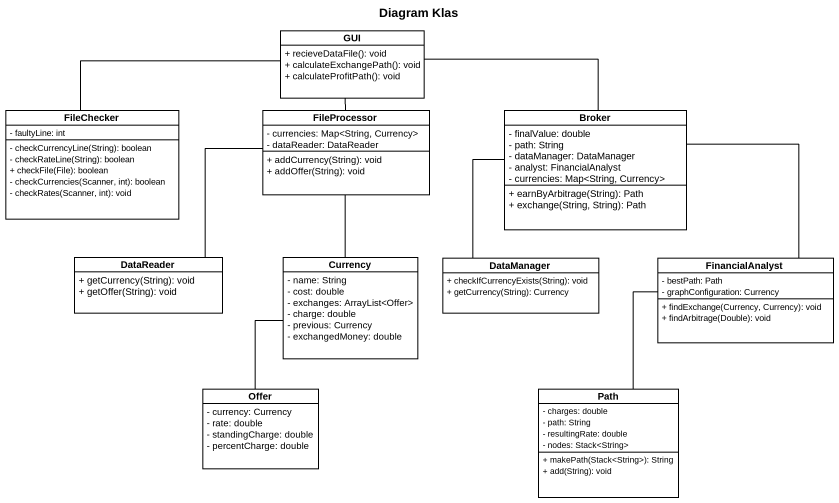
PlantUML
@startuml
title Diagram Klas
hide circle
hide empty members
skinparam classAttributeIconSize 0
class GUI {
  + recieveDataFile(): void
  + calculateExchangePath(): void
  + calculateProfitPath(): void
}
class FileChecker {
  - faultyLine: int
  - checkCurrencyLine(String): boolean
  - checkRateLine(String): boolean
  + checkFile(File): boolean
  - checkCurrencies(Scanner, int): boolean
  - checkRates(Scanner, int): void
}
class FileProcessor {
  - currencies: Map<String, Currency>
  - dataReader: DataReader
  + addCurrency(String): void
  + addOffer(String): void
}
class Broker {
  - finalValue: double
  - path: String
  - dataManager: DataManager
  - analyst: FinancialAnalyst
  - currencies: Map<String, Currency>
  + earnByArbitrage(String): Path
  + exchange(String, String): Path
}
class DataReader {
  + getCurrency(String): void
  + getOffer(String): void
}
class Currency {
  - name: String
  - cost: double
  - exchanges: ArrayList<Offer>
  - charge: double
  - previous: Currency
  - exchangedMoney: double
}
class DataManager {
  + checkIfCurrencyExists(String): void
  + getCurrency(String): Currency
}
class FinancialAnalyst {
  - bestPath: Path
  - graphConfiguration: Currency
  + findExchange(Currency, Currency): void
  + findArbitrage(Double): void
}
class Offer {
  - currency: Currency
  - rate: double
  - standingCharge: double
  - percentCharge: double
}
class Path {
  - charges: double
  - path: String
  - resultingRate: double
  - nodes: Stack<String>
  + makePath(Stack<String>): String
  + add(String): void
}
FileChecker -right- GUI
FileProcessor -up- GUI
Broker -left- GUI
DataReader -up- FileProcessor
Currency -up- FileProcessor
DataManager -up- Broker
FinancialAnalyst -up- Broker
Offer -up- Currency
Path -up- FinancialAnalyst
@enduml
